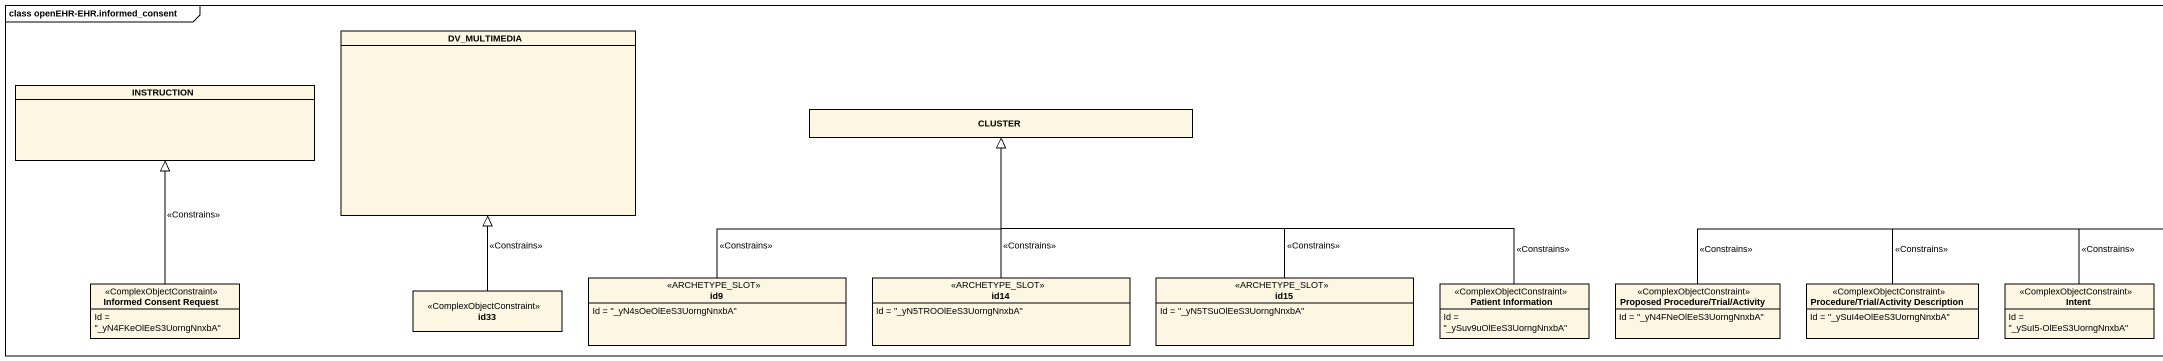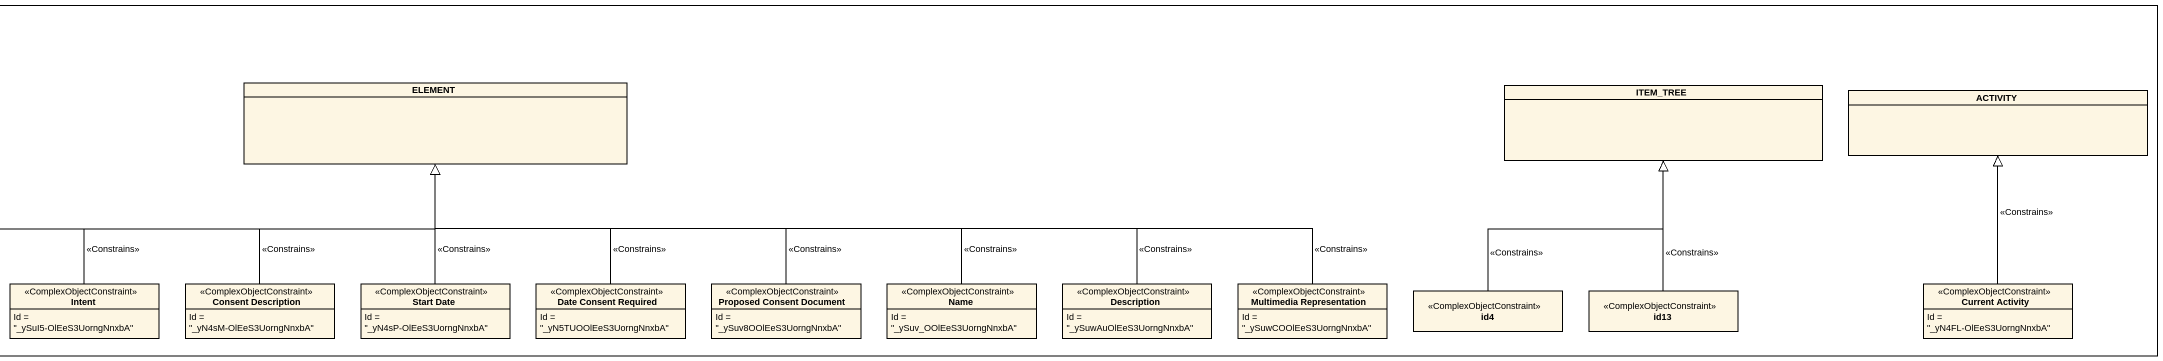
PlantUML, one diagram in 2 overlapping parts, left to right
@startuml
mainframe class openEHR-EHR.informed_consent
hide circle
hide empty members
class DV_MULTIMEDIA
class INSTRUCTION
class CLUSTER
class ELEMENT
class ITEM_TREE
class ACTIVITY
class "Informed Consent Request" as Informed_Consent_Request <<ComplexObjectConstraint>> {
  Id = "_yN4FKeOlEeS3UorngNnxbA"
}
class id33 <<ComplexObjectConstraint>>
class id9 <<ARCHETYPE_SLOT>> {
  Id = "_yN4sOeOlEeS3UorngNnxbA"
}
class id14 <<ARCHETYPE_SLOT>> {
  Id = "_yN5TROOlEeS3UorngNnxbA"
}
class id15 <<ARCHETYPE_SLOT>> {
  Id = "_yN5TSuOlEeS3UorngNnxbA"
}
class "Patient Information" as Patient_Information <<ComplexObjectConstraint>> {
  Id = "_ySuv9uOlEeS3UorngNnxbA"
}
class "Proposed Procedure/Trial/Activity" as Proposed_Procedure_Trial <<ComplexObjectConstraint>> {
  Id = "_yN4FNeOlEeS3UorngNnxbA"
}
class "Procedure/Trial/Activity Description" as Procedure_Trial_Activity <<ComplexObjectConstraint>> {
  Id = "_ySuI4eOlEeS3UorngNnxbA"
}
class Intent <<ComplexObjectConstraint>> {
  Id = "_ySuI5-OlEeS3UorngNnxbA"
}
class "Consent Description" as Consent_Description <<ComplexObjectConstraint>> {
  Id = "_yN4sM-OlEeS3UorngNnxbA"
}
class "Start Date" as Start_Date <<ComplexObjectConstraint>> {
  Id = "_yN4sP-OlEeS3UorngNnxbA"
}
class "Date Consent Required" as Date_Consent_Required <<ComplexObjectConstraint>> {
  Id = "_yN5TUOOlEeS3UorngNnxbA"
}
class "Proposed Consent Document" as Proposed_Consent_Document <<ComplexObjectConstraint>> {
  Id = "_ySuv8OOlEeS3UorngNnxbA"
}
class Name <<ComplexObjectConstraint>> {
  Id = "_ySuv_OOlEeS3UorngNnxbA"
}
class Description <<ComplexObjectConstraint>> {
  Id = "_ySuwAuOlEeS3UorngNnxbA"
}
class "Multimedia Representation" as Multimedia_Representation <<ComplexObjectConstraint>> {
  Id = "_ySuwCOOlEeS3UorngNnxbA"
}
class id4 <<ComplexObjectConstraint>>
class id13 <<ComplexObjectConstraint>>
class "Current Activity" as Current_Activity <<ComplexObjectConstraint>> {
  Id = "_yN4FL-OlEeS3UorngNnxbA"
}
Informed_Consent_Request -up-|> INSTRUCTION : <<Constrains>>
id33 -up-|> DV_MULTIMEDIA : <<Constrains>>
id9 -up-|> CLUSTER : <<Constrains>>
id14 -up-|> CLUSTER : <<Constrains>>
id15 -up-|> CLUSTER : <<Constrains>>
Patient_Information -left-|> CLUSTER : <<Constrains>>
Proposed_Procedure_Trial -right-|> ELEMENT : <<Constrains>>
Procedure_Trial_Activity -right-|> ELEMENT : <<Constrains>>
Intent -right-|> ELEMENT : <<Constrains>>
Consent_Description -up-|> ELEMENT : <<Constrains>>
Start_Date -up-|> ELEMENT : <<Constrains>>
Date_Consent_Required -up-|> ELEMENT : <<Constrains>>
Proposed_Consent_Document -left-|> ELEMENT : <<Constrains>>
Name -left-|> ELEMENT : <<Constrains>>
Description -left-|> ELEMENT : <<Constrains>>
Multimedia_Representation -left-|> ELEMENT : <<Constrains>>
id4 -up-|> ITEM_TREE : <<Constrains>>
id13 -up-|> ITEM_TREE : <<Constrains>>
Current_Activity -up-|> ACTIVITY : <<Constrains>>
@enduml
